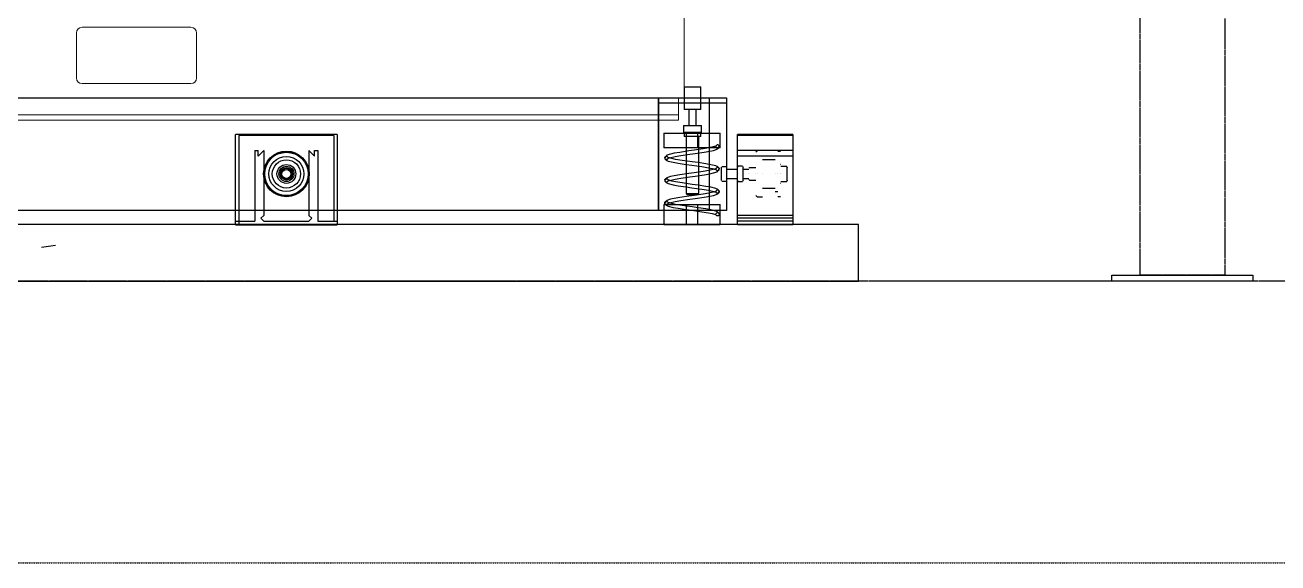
# Model space of a CAD drawing. Extents: x -76427 to 292734, y -42117 to 131250.
# Drawn here: x 13382 to 15603, y -39555 to -38601 of the extents above; entities that cross this region are included whole.
import ezdxf
from ezdxf.xclip import XClip

# ---------------------------------------------------------------- set-up
doc = ezdxf.new("R2010")
doc.units = 0
doc.header["$LTSCALE"] = 10
doc.header["$XCLIPFRAME"] = 2
for name, pattern in [('TPH12-SEC-@E$0$CENTERK5', [6.916, 6.667, -0.083, 0.083, -0.083]), ('TPH12-SEC-@E$0$DOTK1', [0.1, 0.05, -0.05]), ('XFM7P10PV$0$HIDDEN', [0.375, 0.25, -0.125]), ('XFM7P10PV-200K$0$HIDDEN', [0.375, 0.25, -0.125])]:
    doc.linetypes.add(name, pattern=pattern)
for name, color, linetype in [('TPH12-SEC-@E$0$H-SIN', 252, 'TPH12-SEC-@E$0$CENTERK5'), ('TPH12-SEC-@E$0$SUGATAD', 252, 'TPH12-SEC-@E$0$DOTK1'), ('XFM7P10PV$0$A-FLOR', 252, 'Continuous'), ('XFM7P10PV$0$AP5B-SM-08-FNN-300-A(B)-LB1$0$0-支架', 252, 'Continuous'), ('XFM7P10PV$0$M-EXH-EQPM', 252, 'Continuous'), ('XFM7P10PV-200K$0$A-FLOR', 192, 'Continuous'), ('XFM7P10PV-200K$0$AP5B-SM-08-FNN-300-A(B)-LB1$0$0-支架', 7, 'Continuous'), ('XFM7P10PV-200K$0$M-EXH-EQPM', 22, 'Continuous')]:
    doc.layers.add(name, color=color, linetype=linetype)
doc.layers.add('XFM7P10PV$0$PV-EQ(50K)', color=252, linetype='Continuous', lineweight=9)
doc.layers.add('XFM7P10PV-200K$0$PV-EQ(50K)', color=22, linetype='Continuous', lineweight=9)

# ---------------------------------------------------------------- blocks, each defined once
blk = doc.blocks.new('TPH12-SEC-@E')
at = {"layer": 'TPH12-SEC-@E$0$H-SIN'}
blk.add_line((298929.6, 383500), (18729.6, 383500), dxfattribs=at)
at = {"layer": 'TPH12-SEC-@E$0$SUGATAD', "ltscale": 0.5}
blk.add_line((40050, 383000), (46650, 383000), dxfattribs=at)
blk = doc.blocks.new('XFM7P10PV-200K$0$A$Cf6a59fa3')
for p, q in [((2854.5, 206), (2854.5, 40)), ((1787.5, 165), (1980.5, 165)), ((1777.5, 75), (1777.5, 155)), ((1990.5, 155), (1990.5, 75)), ((1980.5, 65), (1787.5, 65)), ((2854.5, 40), (4.5, 40)), ((2844.5, 40), (2844.5, 10)), ((2844.5, 10), (14.5, 10)), ((2844.5, 0), (14.5, 0)), ((2844.5, 0), (2844.5, 10))]:
    blk.add_line(p, q)
for centre, start, end in [((1787.5, 155), 90, 180), ((1980.5, 155), 0, 90), ((1787.5, 75), 180, 270), ((1980.5, 75), 270, 0)]:
    blk.add_arc(centre, 10, start, end)
blk = doc.blocks.new('XFM7P10PV-200K$0$A$C670e2f6c')
at = {"layer": 'XFM7P10PV-200K$0$A-FLOR'}
blk.add_line((3299.5, 51.8), (3299.5, 51.8), dxfattribs=at)
at = {"layer": 'XFM7P10PV-200K$0$A-FLOR', "linetype": 'Continuous'}
blk.add_line((1904.2, 12.2), (1929.2, 15.5), dxfattribs=at)
at = {"layer": 'XFM7P10PV-200K$0$M-EXH-EQPM'}
for p, q in [((3043, 296.1), (3043, 256.1)), ((3043, 296.1), (3073, 296.1)), ((3073, 256.1), (3073, 296.1)), ((118, 276.8), (3118, 276.8)), ((2997, 276.8), (2997, 276.8)), ((2997, 276.8), (2997, 76.8)), ((2998, 276.8), (2998, 276.8)), ((2998, 76.8), (2998, 276.8)), ((2998, 267.8), (2998, 267.8)), ((2998, 267.8), (3118, 267.8)), ((3088, 276.8), (3088, 276.8)), ((3088, 76.8), (3088, 276.8)), ((3118, 276.8), (3118, 276.8)), ((3118, 276.8), (3118, 76.8)), ((3118, 267.8), (3118, 267.8)), ((3073, 256.1), (3043, 256.1)), ((3051.4, 256.1), (3051.4, 228)), ((3064.6, 228), (3064.6, 256.1)), ((3042.1, 228), (3042.1, 215.1)), ((3042.1, 228), (3073.9, 228)), ((3073.9, 215.1), (3073.9, 228)), ((2428, 211.8), (2248, 211.8)), ((2248, 51.8), (2248, 211.8)), ((2248, 211.8), (2248, 211.8)), ((2422, 209.8), (2254, 209.8)), ((2254, 209.8), (2254, 51.8)), ((2254, 209.8), (2254, 209.8)), ((2422, 209.8), (2422, 58.3)), ((2422, 209.8), (2422, 209.8)), ((2428, 211.8), (2428, 211.8)), ((2428, 211.8), (2428, 51.8)), ((3007.1, 214.2), (3007.1, 188.3)), ((3007.1, 214.2), (3107.1, 214.2)), ((3073.9, 215.1), (3042.1, 215.1)), ((3044.2, 215.1), (3043, 214.5)), ((3043, 214.5), (3043, 208.1)), ((3073, 208.1), (3043, 208.1)), ((3046.8, 214.2), (3047, 107.2)), ((3067.5, 188.3), (3067.5, 214.2)), ((3069, 107.2), (3069, 208.1)), ((3073, 214.5), (3071.8, 215.1)), ((3073, 208.1), (3073, 214.5)), ((3107.1, 188.3), (3107.1, 214.2)), ((3138, 51.8), (3138, 211.8)), ((3138, 211.8), (3138, 211.8)), ((3236, 211.8), (3138, 211.8)), ((3138, 209.8), (3138, 209.8)), ((3236, 209.8), (3138, 209.8)), ((3236, 211.8), (3236, 211.8)), ((3236, 211.8), (3236, 51.8)), ((3236, 209.8), (3236, 209.8)), ((2282, 183.3), (2282, 58.3)), ((2282, 183.3), (2288, 183.3)), ((2282, 183.3), (2282, 183.3)), ((2298, 183.3), (2288, 173.3)), ((2288, 173.3), (2288, 183.3)), ((2288, 183.3), (2288, 183.3)), ((2298, 183.3), (2298, 68.3)), ((2298, 183.3), (2298, 183.3)), ((2378, 183.3), (2378, 68.3)), ((2378, 183.3), (2388, 173.3)), ((2378, 183.3), (2378, 183.3)), ((2388, 173.3), (2388, 183.3)), ((2388, 183.3), (2394, 183.3)), ((2388, 183.3), (2388, 183.3)), ((2394, 183.3), (2394, 58.3)), ((2394, 183.3), (2394, 183.3)), ((3107.1, 188.3), (3007.1, 188.3)), ((3025.3, 178.4), (3019.2, 177.1)), ((3035.5, 180.1), (3025.3, 178.4)), ((3051.5, 182.5), (3035.5, 180.1)), ((3060.9, 183.8), (3051.5, 182.5)), ((3053.3, 176.8), (3062.7, 178.1)), ((3076.8, 186.2), (3060.9, 183.8)), ((3062.7, 178.1), (3078.7, 180.5)), ((3086.8, 187.9), (3076.8, 186.2)), ((3078.7, 180.5), (3088.9, 182.2)), ((3096.9, 190.2), (3086.8, 187.9)), ((3088.9, 182.2), (3095, 183.5)), ((3095, 183.5), (3101.7, 185.7)), ((3099.9, 191.5), (3096.9, 190.2)), ((3099.5, 190.3), (3099.9, 191.5)), ((3099.6, 191.1), (3099.5, 190.3)), ((3099.5, 190.3), (3099.6, 189.5)), ((3099.9, 191.8), (3099.6, 191.1)), ((3099.6, 189.5), (3099.9, 188.8)), ((3100.3, 192.4), (3099.9, 191.8)), ((3099.9, 191.5), (3099.9, 191.5)), ((3099.9, 188.8), (3100.3, 188.2)), ((3101, 192.9), (3100.3, 192.4)), ((3100.3, 188.2), (3101, 187.7)), ((3101.7, 193.2), (3101, 192.9)), ((3101, 187.7), (3101.7, 187.4)), ((3102.5, 193.3), (3101.7, 193.2)), ((3101.7, 185.7), (3105.5, 190.1)), ((3101.7, 187.4), (3102.5, 187.3)), ((3103.2, 193.2), (3102.5, 193.3)), ((3102.5, 187.3), (3103.2, 187.4)), ((3104, 192.9), (3103.2, 193.2)), ((3103.2, 187.4), (3104, 187.7)), ((3104.6, 192.4), (3104, 192.9)), ((3104, 187.7), (3104.6, 188.2)), ((3105.1, 191.8), (3104.6, 192.4)), ((3104.6, 188.2), (3105.1, 188.8)), ((3105.4, 191.1), (3105.1, 191.8)), ((3105.1, 188.8), (3105.4, 189.5)), ((3105.5, 190.3), (3105.4, 191.1)), ((3105.4, 189.5), (3105.5, 190.3)), ((3105.5, 190.1), (3105.5, 190.3)), ((3138, 183.3), (3138, 183.3)), ((3236, 183.3), (3138, 183.3)), ((3172.3, 182.3), (3170.3, 180.3)), ((3213.8, 181.8), (3209.3, 181.8)), ((3236, 183.3), (3236, 183.3)), ((2288, 173.3), (2288, 173.3)), ((2388, 173.3), (2388, 173.3)), ((3012.5, 174.9), (3008.7, 170.5)), ((3008.8, 171.1), (3008.7, 170.3)), ((3008.7, 170.5), (3008.7, 170.3)), ((3008.7, 170.3), (3008.8, 169.5)), ((3008.7, 170.3), (3009.4, 168.1)), ((3008.8, 171.1), (3009.1, 171.8)), ((3008.8, 169.5), (3009.1, 168.8)), ((3009.1, 171.8), (3009.6, 172.4)), ((3009.6, 168.2), (3009.1, 168.8)), ((3009.4, 168.1), (3011.2, 166.4)), ((3010.2, 172.9), (3009.6, 172.4)), ((3010.2, 167.7), (3009.6, 168.2)), ((3010.2, 172.9), (3011, 173.2)), ((3011, 167.4), (3010.2, 167.7)), ((3011.7, 173.3), (3011, 173.2)), ((3011, 167.4), (3011.7, 167.3)), ((3011.2, 166.4), (3014.9, 164.7)), ((3012.5, 173.2), (3011.7, 173.3)), ((3012.5, 167.4), (3011.7, 167.3)), ((3019.2, 177.1), (3012.5, 174.9)), ((3012.5, 173.2), (3013.2, 172.9)), ((3013.2, 167.7), (3012.5, 167.4)), ((3013.2, 172.9), (3013.9, 172.4)), ((3013.2, 167.7), (3013.9, 168.2)), ((3013.9, 172.4), (3014.3, 171.8)), ((3013.9, 168.2), (3014.3, 168.8)), ((3014.6, 171.1), (3014.3, 171.8)), ((3014.3, 169.1), (3017.3, 170.4)), ((3014.7, 170.3), (3014.3, 169.1)), ((3014.3, 168.8), (3014.6, 169.5)), ((3014.3, 169.1), (3014.3, 169.1)), ((3014.6, 171.1), (3014.7, 170.3)), ((3014.6, 169.5), (3014.7, 170.3)), ((3015.1, 171.1), (3014.7, 170.3)), ((3014.9, 164.7), (3023.9, 162.5)), ((3021.4, 169.1), (3015.1, 171.1)), ((3017.3, 170.4), (3027.4, 172.7)), ((3028.1, 167.7), (3021.4, 169.1)), ((3023.9, 162.5), (3032.8, 160.9)), ((3027.4, 172.7), (3037.4, 174.4)), ((3039.5, 165.9), (3028.1, 167.7)), ((3032.8, 160.9), (3046.5, 158.8)), ((3037.4, 174.4), (3053.3, 176.8)), ((3057.4, 163.3), (3039.5, 165.9)), ((3046.5, 158.8), (3056.8, 157.3)), ((3056.8, 157.3), (3074.7, 154.8)), ((3067.7, 161.8), (3057.4, 163.3)), ((3081.4, 159.7), (3067.7, 161.8)), ((3090.3, 158.1), (3081.4, 159.7)), ((3099.3, 155.9), (3090.3, 158.1)), ((3103, 154.2), (3099.3, 155.9)), ((3236, 173.3), (3138, 173.3)), ((3204.3, 166.8), (3182.3, 166.8)), ((3214.7, 158.5), (3213.8, 158.5)), ((3012.5, 134.9), (3008.7, 130.5)), ((3011, 133.2), (3011.7, 133.3)), ((3011.7, 133.3), (3012.5, 133.2)), ((3019.2, 137.1), (3012.5, 134.9)), ((3025.3, 138.4), (3019.2, 137.1)), ((3035.5, 140.1), (3025.3, 138.4)), ((3027.4, 132.7), (3037.4, 134.4)), ((3051.5, 142.5), (3035.5, 140.1)), ((3037.4, 134.4), (3053.3, 136.8)), ((3060.9, 143.8), (3051.5, 142.5)), ((3053.3, 136.8), (3062.7, 138.1)), ((3076.8, 146.2), (3060.9, 143.8)), ((3062.7, 138.1), (3078.7, 140.5)), ((3074.7, 154.8), (3086.1, 152.9)), ((3086.8, 147.9), (3076.8, 146.2)), ((3078.7, 140.5), (3088.9, 142.2)), ((3086.1, 152.9), (3092.8, 151.5)), ((3096.9, 150.2), (3086.8, 147.9)), ((3088.9, 142.2), (3095, 143.5)), ((3092.8, 151.5), (3099.1, 149.6)), ((3095, 143.5), (3101.7, 145.7)), ((3099.9, 151.5), (3096.9, 150.2)), ((3099.1, 149.6), (3099.5, 150.3)), ((3099.5, 150.3), (3099.9, 151.5)), ((3099.5, 150.3), (3099.6, 151.1)), ((3099.5, 150.3), (3099.6, 149.5)), ((3099.9, 151.8), (3099.6, 151.1)), ((3099.6, 149.5), (3099.9, 148.8)), ((3099.9, 151.8), (3100.3, 152.4)), ((3099.9, 151.5), (3099.9, 151.5)), ((3100.3, 148.2), (3099.9, 148.8)), ((3100.3, 152.4), (3101, 152.9)), ((3100.3, 148.2), (3101, 147.7)), ((3101, 152.9), (3101.7, 153.2)), ((3101, 147.7), (3101.7, 147.4)), ((3102.5, 153.3), (3101.7, 153.2)), ((3101.7, 145.7), (3105.5, 150.1)), ((3102.5, 147.3), (3101.7, 147.4)), ((3103.2, 153.2), (3102.5, 153.3)), ((3103.2, 147.4), (3102.5, 147.3)), ((3104.8, 152.5), (3103, 154.2)), ((3103.2, 153.2), (3104, 152.9)), ((3103.2, 147.4), (3104, 147.7)), ((3104.6, 152.4), (3104, 152.9)), ((3104.6, 148.2), (3104, 147.7)), ((3105.1, 151.8), (3104.6, 152.4)), ((3104.6, 148.2), (3105.1, 148.8)), ((3105.5, 150.3), (3104.8, 152.5)), ((3105.1, 151.8), (3105.4, 151.1)), ((3105.1, 148.8), (3105.4, 149.5)), ((3105.5, 150.3), (3105.4, 151.1)), ((3105.4, 149.5), (3105.5, 150.3)), ((3105.5, 150.1), (3105.5, 150.3)), ((3109.2, 130.1), (3109.2, 153.6)), ((3117.9, 154.6), (3110.2, 154.6)), ((3138, 149.8), (3117.9, 149.8)), ((3117.9, 141.8), (3117.9, 141.8)), ((3117.9, 133.9), (3138, 133.9)), ((3138, 153.1), (3139.1, 155.3)), ((3138, 141.8), (3138, 141.8)), ((3146.8, 155.3), (3139.1, 155.3)), ((3139.1, 141.8), (3139.1, 141.8)), ((3146.8, 155.3), (3147.8, 153.1)), ((3146.8, 141.8), (3146.8, 141.8)), ((3147.8, 130.5), (3147.8, 153.1)), ((3157.8, 149.8), (3147.8, 149.8)), ((3147.8, 141.8), (3147.8, 141.8)), ((3147.8, 133.9), (3157.8, 133.9)), ((3158.8, 152.8), (3157.8, 151.8)), ((3157.8, 141.8), (3157.8, 141.8)), ((3170.3, 152.8), (3158.8, 152.8)), ((3158.8, 141.8), (3158.8, 141.8)), ((3170.3, 141.8), (3170.3, 141.8)), ((3172.3, 141.8), (3172.3, 141.8)), ((3182.3, 141.8), (3182.3, 141.8)), ((3204.3, 141.8), (3204.3, 141.8)), ((3209.3, 141.8), (3209.3, 141.8)), ((3213.8, 141.8), (3213.8, 141.8)), ((3225, 155.2), (3214.7, 155.2)), ((3214.7, 141.8), (3214.7, 141.8)), ((3225, 155.2), (3226, 153.2)), ((3225, 141.8), (3225, 141.8)), ((3226, 130.4), (3226, 153.2)), ((3008.8, 131.1), (3008.7, 130.3)), ((3008.7, 130.5), (3008.7, 130.3)), ((3008.7, 130.3), (3008.8, 129.5)), ((3008.7, 130.3), (3009.4, 128.1)), ((3008.8, 131.1), (3009.1, 131.8)), ((3008.8, 129.5), (3009.1, 128.8)), ((3009.1, 131.8), (3009.6, 132.4)), ((3009.1, 128.8), (3009.6, 128.2)), ((3009.4, 128.1), (3011.2, 126.4)), ((3010.2, 132.9), (3009.6, 132.4)), ((3009.6, 128.2), (3010.2, 127.7)), ((3011, 133.2), (3010.2, 132.9)), ((3011, 127.4), (3010.2, 127.7)), ((3011.7, 127.3), (3011, 127.4)), ((3011.2, 126.4), (3014.9, 124.7)), ((3012.5, 127.4), (3011.7, 127.3)), ((3012.5, 133.2), (3013.2, 132.9)), ((3012.5, 127.4), (3013.2, 127.7)), ((3013.2, 132.9), (3013.9, 132.4)), ((3013.9, 128.2), (3013.2, 127.7)), ((3013.9, 132.4), (3014.3, 131.8)), ((3013.9, 128.2), (3014.3, 128.8)), ((3014.6, 131.1), (3014.3, 131.8)), ((3014.3, 129.1), (3017.3, 130.4)), ((3014.7, 130.3), (3014.3, 129.1)), ((3014.6, 129.5), (3014.3, 128.8)), ((3014.3, 129.1), (3014.3, 129.1)), ((3014.6, 131.1), (3014.7, 130.3)), ((3014.7, 130.3), (3014.6, 129.5)), ((3015.1, 131.1), (3014.7, 130.3)), ((3014.9, 124.7), (3023.9, 122.5)), ((3021.4, 129.1), (3015.1, 131.1)), ((3017.3, 130.4), (3027.4, 132.7)), ((3028.1, 127.7), (3021.4, 129.1)), ((3023.9, 122.5), (3032.8, 120.9)), ((3039.5, 125.9), (3028.1, 127.7)), ((3032.8, 120.9), (3046.5, 118.8)), ((3057.4, 123.3), (3039.5, 125.9)), ((3046.5, 118.8), (3056.8, 117.3)), ((3056.8, 117.3), (3074.7, 114.8)), ((3067.7, 121.8), (3057.4, 123.3)), ((3081.4, 119.7), (3067.7, 121.8)), ((3074.7, 114.8), (3086.1, 112.9)), ((3090.3, 118.1), (3081.4, 119.7)), ((3086.1, 112.9), (3092.8, 111.5)), ((3099.3, 115.9), (3090.3, 118.1)), ((3092.8, 111.5), (3099.1, 109.6)), ((3099.9, 111.5), (3096.9, 110.2)), ((3103, 114.2), (3099.3, 115.9)), ((3099.5, 110.3), (3099.9, 111.5)), ((3099.6, 111.1), (3099.5, 110.3)), ((3099.6, 111.1), (3099.9, 111.8)), ((3099.9, 111.8), (3100.3, 112.4)), ((3099.9, 111.5), (3099.9, 111.5)), ((3101, 112.9), (3100.3, 112.4)), ((3101.7, 113.2), (3101, 112.9)), ((3102.5, 113.3), (3101.7, 113.2)), ((3103.2, 113.2), (3102.5, 113.3)), ((3104.8, 112.5), (3103, 114.2)), ((3103.2, 113.2), (3104, 112.9)), ((3104, 112.9), (3104.6, 112.4)), ((3105.1, 111.8), (3104.6, 112.4)), ((3105.5, 110.3), (3104.8, 112.5)), ((3105.4, 111.1), (3105.1, 111.8)), ((3105.4, 111.1), (3105.5, 110.3)), ((3110.2, 129), (3117.9, 129)), ((3139.1, 128.4), (3138, 130.5)), ((3139.1, 128.4), (3146.8, 128.4)), ((3147.8, 130.5), (3146.8, 128.4)), ((3157.8, 131.8), (3158.8, 130.8)), ((3158.8, 130.8), (3170.3, 130.8)), ((3182.3, 116.8), (3204.3, 116.8)), ((3213.8, 125.2), (3214.7, 125.2)), ((3214.7, 128.4), (3225, 128.4)), ((3226, 130.4), (3225, 128.4)), ((3012.5, 94.9), (3008.7, 90.5)), ((3008.7, 90.3), (3008.8, 91.1)), ((3008.7, 90.5), (3008.7, 90.3)), ((3008.7, 90.3), (3009.4, 88.1)), ((3008.8, 89.5), (3008.7, 90.3)), ((3008.8, 91.1), (3009.1, 91.8)), ((3009.1, 88.8), (3008.8, 89.5)), ((3009.6, 92.4), (3009.1, 91.8)), ((3010.2, 92.9), (3009.6, 92.4)), ((3011, 93.2), (3010.2, 92.9)), ((3011, 93.2), (3011.7, 93.3)), ((3011.7, 93.3), (3012.5, 93.2)), ((3019.2, 97.1), (3012.5, 94.9)), ((3013.2, 92.9), (3012.5, 93.2)), ((3013.9, 92.4), (3013.2, 92.9)), ((3014.3, 91.8), (3013.9, 92.4)), ((3014.6, 91.1), (3014.3, 91.8)), ((3014.3, 89.1), (3017.3, 90.4)), ((3014.7, 90.3), (3014.3, 89.1)), ((3014.6, 89.5), (3014.3, 88.8)), ((3014.3, 89.1), (3014.3, 89.1)), ((3014.6, 91.1), (3014.7, 90.3)), ((3014.7, 90.3), (3014.6, 89.5)), ((3015.1, 91.1), (3014.7, 90.3)), ((3021.4, 89.1), (3015.1, 91.1)), ((3017.3, 90.4), (3027.4, 92.7)), ((3025.3, 98.4), (3019.2, 97.1)), ((3028.1, 87.7), (3021.4, 89.1)), ((3035.5, 100.1), (3025.3, 98.4)), ((3027.4, 92.7), (3037.4, 94.4)), ((3051.5, 102.5), (3035.5, 100.1)), ((3037.4, 94.4), (3053.3, 96.8)), ((3047, 107.2), (3048.9, 105.3)), ((3047, 107.2), (3069, 107.2)), ((3048.9, 105.3), (3067.1, 105.3)), ((3060.9, 103.8), (3051.5, 102.5)), ((3053.3, 96.8), (3062.7, 98.1)), ((3076.8, 106.2), (3060.9, 103.8)), ((3062.7, 98.1), (3078.7, 100.5)), ((3067.1, 105.3), (3069, 107.2)), ((3086.8, 107.9), (3076.8, 106.2)), ((3078.7, 100.5), (3088.9, 102.2)), ((3096.9, 110.2), (3086.8, 107.9)), ((3088.9, 102.2), (3095, 103.5)), ((3095, 103.5), (3101.7, 105.7)), ((3099.1, 109.6), (3099.5, 110.3)), ((3099.6, 109.5), (3099.5, 110.3)), ((3099.6, 109.5), (3099.9, 108.8)), ((3099.9, 108.8), (3100.3, 108.2)), ((3101, 107.7), (3100.3, 108.2)), ((3101.7, 107.4), (3101, 107.7)), ((3101.7, 105.7), (3105.5, 110.1)), ((3101.7, 107.4), (3102.5, 107.3)), ((3102.5, 107.3), (3103.2, 107.4)), ((3103.2, 107.4), (3104, 107.7)), ((3104, 107.7), (3104.6, 108.2)), ((3105.1, 108.8), (3104.6, 108.2)), ((3105.1, 108.8), (3105.4, 109.5)), ((3105.5, 110.3), (3105.4, 109.5)), ((3105.5, 110.1), (3105.5, 110.3)), ((3170.3, 103.3), (3172.3, 101.3)), ((3172.3, 101.3), (3182.3, 101.3)), ((3204.3, 110.8), (3209.3, 110.8)), ((3209.3, 101.8), (3213.8, 101.8)), ((3118, 76.8), (118, 76.8)), ((2293, 63.3), (2298, 68.3)), ((2298, 68.3), (2298, 68.3)), ((2378, 68.3), (2383, 63.3)), ((2378, 68.3), (2378, 68.3)), ((2997, 76.8), (2997, 76.8)), ((2998, 76.8), (2998, 76.8)), ((3007.1, 87.8), (3007.1, 51.8)), ((3007.1, 87.8), (3107.1, 87.8)), ((3009.6, 88.2), (3009.1, 88.8)), ((3009.4, 88.1), (3011.2, 86.4)), ((3010.2, 87.7), (3009.6, 88.2)), ((3011, 87.4), (3010.2, 87.7)), ((3011, 87.4), (3011.7, 87.3)), ((3011.2, 86.4), (3014.9, 84.7)), ((3012.5, 87.4), (3011.7, 87.3)), ((3013.2, 87.7), (3012.5, 87.4)), ((3013.2, 87.7), (3013.9, 88.2)), ((3014.3, 88.8), (3013.9, 88.2)), ((3014.9, 84.7), (3023.9, 82.5)), ((3023.9, 82.5), (3032.8, 80.9)), ((3039.5, 85.9), (3028.1, 87.7)), ((3032.8, 80.9), (3046.5, 78.8)), ((3057.4, 83.3), (3039.5, 85.9)), ((3046.5, 78.8), (3056.8, 77.3)), ((3046.8, 87.8), (3046.8, 51.8)), ((3056.8, 77.3), (3074.7, 74.8)), ((3067.7, 81.8), (3057.4, 83.3)), ((3067.5, 51.8), (3067.5, 87.8)), ((3081.4, 79.7), (3067.7, 81.8)), ((3074.7, 74.8), (3086.1, 72.9)), ((3090.3, 78.1), (3081.4, 79.7)), ((3086.1, 72.9), (3092.8, 71.5)), ((3088, 76.8), (3088, 76.8)), ((3099.3, 75.9), (3090.3, 78.1)), ((3092.8, 71.5), (3099.1, 69.6)), ((3099.1, 69.6), (3099.5, 70.3)), ((3103, 74.2), (3099.3, 75.9)), ((3099.5, 70.3), (3099.6, 71.1)), ((3099.6, 69.5), (3099.5, 70.3)), ((3099.6, 71.1), (3099.9, 71.8)), ((3099.9, 68.8), (3099.6, 69.5)), ((3099.9, 71.8), (3100.3, 72.4)), ((3100.3, 68.2), (3099.9, 68.8)), ((3100.3, 72.4), (3101, 72.9)), ((3101, 67.7), (3100.3, 68.2)), ((3101, 72.9), (3101.7, 73.2)), ((3101.7, 67.4), (3101, 67.7)), ((3101.7, 73.2), (3102.5, 73.3)), ((3102.5, 67.3), (3101.7, 67.4)), ((3102.5, 73.3), (3103.2, 73.2)), ((3103.2, 67.4), (3102.5, 67.3)), ((3104.8, 72.5), (3103, 74.2)), ((3103.2, 73.2), (3104, 72.9)), ((3104, 67.7), (3103.2, 67.4)), ((3104, 72.9), (3104.6, 72.4)), ((3104.6, 68.2), (3104, 67.7)), ((3104.6, 72.4), (3105.1, 71.8)), ((3105.1, 68.8), (3104.6, 68.2)), ((3105.5, 70.3), (3104.8, 72.5)), ((3105.1, 71.8), (3105.4, 71.1)), ((3105.4, 69.5), (3105.1, 68.8)), ((3105.4, 71.1), (3105.5, 70.3)), ((3105.5, 70.3), (3105.4, 69.5)), ((3107.1, 51.8), (3107.1, 87.8)), ((3118, 76.8), (3118, 76.8)), ((3236, 68.3), (3138, 68.3)), ((2248, 58.3), (2282, 58.3)), ((2248, 58.3), (2248, 58.3)), ((2248, 51.8), (2248, 51.8)), ((2248, 51.8), (2428, 51.8)), ((2254, 51.8), (2254, 51.8)), ((2282, 58.3), (2282, 58.3)), ((2293, 63.3), (2298, 58.3)), ((2293, 63.3), (2293, 63.3)), ((2298, 58.3), (2378, 58.3)), ((2298, 58.3), (2298, 58.3)), ((2383, 63.3), (2378, 58.3)), ((2378, 58.3), (2378, 58.3)), ((2383, 63.3), (2383, 63.3)), ((2394, 58.3), (2428, 58.3)), ((2394, 58.3), (2394, 58.3)), ((2422, 58.3), (2422, 58.3)), ((2428, 58.3), (2428, 58.3)), ((2428, 51.8), (2428, 51.8)), ((3107.1, 51.8), (3007.1, 51.8)), ((3236, 63.3), (3138, 63.3)), ((3138, 58.3), (3138, 58.3)), ((3236, 58.3), (3138, 58.3)), ((3138, 51.8), (3138, 51.8)), ((3236, 51.8), (3138, 51.8)), ((3236, 58.3), (3236, 58.3)), ((3236, 51.8), (3236, 51.8))]:
    blk.add_line(p, q, dxfattribs=at)
for radius in [40.5, 40, 38.5, 31, 25, 16.7, 13.4, 11, 10, 7.94]:
    blk.add_circle((2338.2, 141.8), radius, dxfattribs=at)
blk = doc.blocks.new('XFM7P10PV-200K')
at = {"layer": 'XFM7P10PV-200K$0$AP5B-SM-08-FNN-300-A(B)-LB1$0$0-支架', "linetype": 'XFM7P10PV-200K$0$HIDDEN', "ltscale": 0.5}
blk.add_lwpolyline([(15358.4, -35788.1), (15508.4, -35788.1), (15508.4, -39044.1), (15358.4, -39044.1)], close=True, dxfattribs=at)
at = {"layer": 'XFM7P10PV-200K$0$AP5B-SM-08-FNN-300-A(B)-LB1$0$0-支架'}
blk.add_lwpolyline([(14859, -38954.6), (11350.1, -38954.6), (11350.1, -39054.6), (14859, -39054.6)], close=True, dxfattribs=at)
at = {"layer": 'XFM7P10PV-200K$0$AP5B-SM-08-FNN-300-A(B)-LB1$0$0-支架', "elevation": 0}
blk.add_lwpolyline([(15558.4, -39054.6), (15308.4, -39054.6), (15308.4, -39044.1), (15558.4, -39044.1)], close=True, dxfattribs=at)
blk.add_blockref('XFM7P10PV-200K$0$A$C670e2f6c', (11507.1, -39006.5))
at = {"layer": 'XFM7P10PV-200K$0$PV-EQ(50K)'}
blk.add_blockref('XFM7P10PV-200K$0$A$Cf6a59fa3', (11695.6, -38769.6), dxfattribs=at)
blk = doc.blocks.new('XFM7P10PV$0$A$Cf6a59fa3')
for p, q in [((2854.5, 206), (2854.5, 40)), ((1787.5, 165), (1980.5, 165)), ((1777.5, 75), (1777.5, 155)), ((1990.5, 155), (1990.5, 75)), ((1980.5, 65), (1787.5, 65)), ((2854.5, 40), (4.5, 40)), ((2844.5, 40), (2844.5, 10)), ((2844.5, 10), (14.5, 10)), ((2844.5, 0), (14.5, 0)), ((2844.5, 0), (2844.5, 10))]:
    blk.add_line(p, q)
for centre, start, end in [((1787.5, 155), 90, 180), ((1980.5, 155), 0, 90), ((1787.5, 75), 180, 270), ((1980.5, 75), 270, 0)]:
    blk.add_arc(centre, 10, start, end)
blk = doc.blocks.new('XFM7P10PV$0$A$C670e2f6c')
at = {"layer": 'XFM7P10PV$0$A-FLOR'}
blk.add_line((3299.5, 51.8), (3299.5, 51.8), dxfattribs=at)
at = {"layer": 'XFM7P10PV$0$A-FLOR', "linetype": 'Continuous'}
blk.add_line((1904.2, 12.2), (1929.2, 15.5), dxfattribs=at)
at = {"layer": 'XFM7P10PV$0$M-EXH-EQPM'}
for p, q in [((3043, 296.1), (3043, 256.1)), ((3043, 296.1), (3073, 296.1)), ((3073, 256.1), (3073, 296.1)), ((118, 276.8), (3118, 276.8)), ((2997, 276.8), (2997, 276.8)), ((2997, 276.8), (2997, 76.8)), ((2998, 276.8), (2998, 276.8)), ((2998, 76.8), (2998, 276.8)), ((2998, 267.8), (2998, 267.8)), ((2998, 267.8), (3118, 267.8)), ((3088, 276.8), (3088, 276.8)), ((3088, 76.8), (3088, 276.8)), ((3118, 276.8), (3118, 276.8)), ((3118, 276.8), (3118, 76.8)), ((3118, 267.8), (3118, 267.8)), ((3073, 256.1), (3043, 256.1)), ((3051.4, 256.1), (3051.4, 228)), ((3064.6, 228), (3064.6, 256.1)), ((3042.1, 228), (3042.1, 215.1)), ((3042.1, 228), (3073.9, 228)), ((3073.9, 215.1), (3073.9, 228)), ((2428, 211.8), (2248, 211.8)), ((2248, 51.8), (2248, 211.8)), ((2248, 211.8), (2248, 211.8)), ((2422, 209.8), (2254, 209.8)), ((2254, 209.8), (2254, 51.8)), ((2254, 209.8), (2254, 209.8)), ((2422, 209.8), (2422, 58.3)), ((2422, 209.8), (2422, 209.8)), ((2428, 211.8), (2428, 211.8)), ((2428, 211.8), (2428, 51.8)), ((3007.1, 214.2), (3007.1, 188.3)), ((3007.1, 214.2), (3107.1, 214.2)), ((3073.9, 215.1), (3042.1, 215.1)), ((3044.2, 215.1), (3043, 214.5)), ((3043, 214.5), (3043, 208.1)), ((3073, 208.1), (3043, 208.1)), ((3046.8, 214.2), (3047, 107.2)), ((3067.5, 188.3), (3067.5, 214.2)), ((3069, 107.2), (3069, 208.1)), ((3073, 214.5), (3071.8, 215.1)), ((3073, 208.1), (3073, 214.5)), ((3107.1, 188.3), (3107.1, 214.2)), ((3138, 51.8), (3138, 211.8)), ((3138, 211.8), (3138, 211.8)), ((3236, 211.8), (3138, 211.8)), ((3138, 209.8), (3138, 209.8)), ((3236, 209.8), (3138, 209.8)), ((3236, 211.8), (3236, 211.8)), ((3236, 211.8), (3236, 51.8)), ((3236, 209.8), (3236, 209.8)), ((2282, 183.3), (2282, 58.3)), ((2282, 183.3), (2288, 183.3)), ((2282, 183.3), (2282, 183.3)), ((2298, 183.3), (2288, 173.3)), ((2288, 173.3), (2288, 183.3)), ((2288, 183.3), (2288, 183.3)), ((2298, 183.3), (2298, 68.3)), ((2298, 183.3), (2298, 183.3)), ((2378, 183.3), (2378, 68.3)), ((2378, 183.3), (2388, 173.3)), ((2378, 183.3), (2378, 183.3)), ((2388, 173.3), (2388, 183.3)), ((2388, 183.3), (2394, 183.3)), ((2388, 183.3), (2388, 183.3)), ((2394, 183.3), (2394, 58.3)), ((2394, 183.3), (2394, 183.3)), ((3107.1, 188.3), (3007.1, 188.3)), ((3025.3, 178.4), (3019.2, 177.1)), ((3035.5, 180.1), (3025.3, 178.4)), ((3051.5, 182.5), (3035.5, 180.1)), ((3060.9, 183.8), (3051.5, 182.5)), ((3053.3, 176.8), (3062.7, 178.1)), ((3076.8, 186.2), (3060.9, 183.8)), ((3062.7, 178.1), (3078.7, 180.5)), ((3086.8, 187.9), (3076.8, 186.2)), ((3078.7, 180.5), (3088.9, 182.2)), ((3096.9, 190.2), (3086.8, 187.9)), ((3088.9, 182.2), (3095, 183.5)), ((3095, 183.5), (3101.7, 185.7)), ((3099.9, 191.5), (3096.9, 190.2)), ((3099.5, 190.3), (3099.9, 191.5)), ((3099.6, 191.1), (3099.5, 190.3)), ((3099.5, 190.3), (3099.6, 189.5)), ((3099.9, 191.8), (3099.6, 191.1)), ((3099.6, 189.5), (3099.9, 188.8)), ((3100.3, 192.4), (3099.9, 191.8)), ((3099.9, 191.5), (3099.9, 191.5)), ((3099.9, 188.8), (3100.3, 188.2)), ((3101, 192.9), (3100.3, 192.4)), ((3100.3, 188.2), (3101, 187.7)), ((3101.7, 193.2), (3101, 192.9)), ((3101, 187.7), (3101.7, 187.4)), ((3102.5, 193.3), (3101.7, 193.2)), ((3101.7, 185.7), (3105.5, 190.1)), ((3101.7, 187.4), (3102.5, 187.3)), ((3103.2, 193.2), (3102.5, 193.3)), ((3102.5, 187.3), (3103.2, 187.4)), ((3104, 192.9), (3103.2, 193.2)), ((3103.2, 187.4), (3104, 187.7)), ((3104.6, 192.4), (3104, 192.9)), ((3104, 187.7), (3104.6, 188.2)), ((3105.1, 191.8), (3104.6, 192.4)), ((3104.6, 188.2), (3105.1, 188.8)), ((3105.4, 191.1), (3105.1, 191.8)), ((3105.1, 188.8), (3105.4, 189.5)), ((3105.5, 190.3), (3105.4, 191.1)), ((3105.4, 189.5), (3105.5, 190.3)), ((3105.5, 190.1), (3105.5, 190.3)), ((3138, 183.3), (3138, 183.3)), ((3236, 183.3), (3138, 183.3)), ((3172.3, 182.3), (3170.3, 180.3)), ((3213.8, 181.8), (3209.3, 181.8)), ((3236, 183.3), (3236, 183.3)), ((2288, 173.3), (2288, 173.3)), ((2388, 173.3), (2388, 173.3)), ((3012.5, 174.9), (3008.7, 170.5)), ((3008.8, 171.1), (3008.7, 170.3)), ((3008.7, 170.5), (3008.7, 170.3)), ((3008.7, 170.3), (3008.8, 169.5)), ((3008.7, 170.3), (3009.4, 168.1)), ((3008.8, 171.1), (3009.1, 171.8)), ((3008.8, 169.5), (3009.1, 168.8)), ((3009.1, 171.8), (3009.6, 172.4)), ((3009.6, 168.2), (3009.1, 168.8)), ((3009.4, 168.1), (3011.2, 166.4)), ((3010.2, 172.9), (3009.6, 172.4)), ((3010.2, 167.7), (3009.6, 168.2)), ((3010.2, 172.9), (3011, 173.2)), ((3011, 167.4), (3010.2, 167.7)), ((3011.7, 173.3), (3011, 173.2)), ((3011, 167.4), (3011.7, 167.3)), ((3011.2, 166.4), (3014.9, 164.7)), ((3012.5, 173.2), (3011.7, 173.3)), ((3012.5, 167.4), (3011.7, 167.3)), ((3019.2, 177.1), (3012.5, 174.9)), ((3012.5, 173.2), (3013.2, 172.9)), ((3013.2, 167.7), (3012.5, 167.4)), ((3013.2, 172.9), (3013.9, 172.4)), ((3013.2, 167.7), (3013.9, 168.2)), ((3013.9, 172.4), (3014.3, 171.8)), ((3013.9, 168.2), (3014.3, 168.8)), ((3014.6, 171.1), (3014.3, 171.8)), ((3014.3, 169.1), (3017.3, 170.4)), ((3014.7, 170.3), (3014.3, 169.1)), ((3014.3, 168.8), (3014.6, 169.5)), ((3014.3, 169.1), (3014.3, 169.1)), ((3014.6, 171.1), (3014.7, 170.3)), ((3014.6, 169.5), (3014.7, 170.3)), ((3015.1, 171.1), (3014.7, 170.3)), ((3014.9, 164.7), (3023.9, 162.5)), ((3021.4, 169.1), (3015.1, 171.1)), ((3017.3, 170.4), (3027.4, 172.7)), ((3028.1, 167.7), (3021.4, 169.1)), ((3023.9, 162.5), (3032.8, 160.9)), ((3027.4, 172.7), (3037.4, 174.4)), ((3039.5, 165.9), (3028.1, 167.7)), ((3032.8, 160.9), (3046.5, 158.8)), ((3037.4, 174.4), (3053.3, 176.8)), ((3057.4, 163.3), (3039.5, 165.9)), ((3046.5, 158.8), (3056.8, 157.3)), ((3056.8, 157.3), (3074.7, 154.8)), ((3067.7, 161.8), (3057.4, 163.3)), ((3081.4, 159.7), (3067.7, 161.8)), ((3090.3, 158.1), (3081.4, 159.7)), ((3099.3, 155.9), (3090.3, 158.1)), ((3103, 154.2), (3099.3, 155.9)), ((3236, 173.3), (3138, 173.3)), ((3204.3, 166.8), (3182.3, 166.8)), ((3214.7, 158.5), (3213.8, 158.5)), ((3012.5, 134.9), (3008.7, 130.5)), ((3011, 133.2), (3011.7, 133.3)), ((3011.7, 133.3), (3012.5, 133.2)), ((3019.2, 137.1), (3012.5, 134.9)), ((3025.3, 138.4), (3019.2, 137.1)), ((3035.5, 140.1), (3025.3, 138.4)), ((3027.4, 132.7), (3037.4, 134.4)), ((3051.5, 142.5), (3035.5, 140.1)), ((3037.4, 134.4), (3053.3, 136.8)), ((3060.9, 143.8), (3051.5, 142.5)), ((3053.3, 136.8), (3062.7, 138.1)), ((3076.8, 146.2), (3060.9, 143.8)), ((3062.7, 138.1), (3078.7, 140.5)), ((3074.7, 154.8), (3086.1, 152.9)), ((3086.8, 147.9), (3076.8, 146.2)), ((3078.7, 140.5), (3088.9, 142.2)), ((3086.1, 152.9), (3092.8, 151.5)), ((3096.9, 150.2), (3086.8, 147.9)), ((3088.9, 142.2), (3095, 143.5)), ((3092.8, 151.5), (3099.1, 149.6)), ((3095, 143.5), (3101.7, 145.7)), ((3099.9, 151.5), (3096.9, 150.2)), ((3099.1, 149.6), (3099.5, 150.3)), ((3099.5, 150.3), (3099.9, 151.5)), ((3099.5, 150.3), (3099.6, 151.1)), ((3099.5, 150.3), (3099.6, 149.5)), ((3099.9, 151.8), (3099.6, 151.1)), ((3099.6, 149.5), (3099.9, 148.8)), ((3099.9, 151.8), (3100.3, 152.4)), ((3099.9, 151.5), (3099.9, 151.5)), ((3100.3, 148.2), (3099.9, 148.8)), ((3100.3, 152.4), (3101, 152.9)), ((3100.3, 148.2), (3101, 147.7)), ((3101, 152.9), (3101.7, 153.2)), ((3101, 147.7), (3101.7, 147.4)), ((3102.5, 153.3), (3101.7, 153.2)), ((3101.7, 145.7), (3105.5, 150.1)), ((3102.5, 147.3), (3101.7, 147.4)), ((3103.2, 153.2), (3102.5, 153.3)), ((3103.2, 147.4), (3102.5, 147.3)), ((3104.8, 152.5), (3103, 154.2)), ((3103.2, 153.2), (3104, 152.9)), ((3103.2, 147.4), (3104, 147.7)), ((3104.6, 152.4), (3104, 152.9)), ((3104.6, 148.2), (3104, 147.7)), ((3105.1, 151.8), (3104.6, 152.4)), ((3104.6, 148.2), (3105.1, 148.8)), ((3105.5, 150.3), (3104.8, 152.5)), ((3105.1, 151.8), (3105.4, 151.1)), ((3105.1, 148.8), (3105.4, 149.5)), ((3105.5, 150.3), (3105.4, 151.1)), ((3105.4, 149.5), (3105.5, 150.3)), ((3105.5, 150.1), (3105.5, 150.3)), ((3109.2, 130.1), (3109.2, 153.6)), ((3117.9, 154.6), (3110.2, 154.6)), ((3138, 149.8), (3117.9, 149.8)), ((3117.9, 141.8), (3117.9, 141.8)), ((3117.9, 133.9), (3138, 133.9)), ((3138, 153.1), (3139.1, 155.3)), ((3138, 141.8), (3138, 141.8)), ((3146.8, 155.3), (3139.1, 155.3)), ((3139.1, 141.8), (3139.1, 141.8)), ((3146.8, 155.3), (3147.8, 153.1)), ((3146.8, 141.8), (3146.8, 141.8)), ((3147.8, 130.5), (3147.8, 153.1)), ((3157.8, 149.8), (3147.8, 149.8)), ((3147.8, 141.8), (3147.8, 141.8)), ((3147.8, 133.9), (3157.8, 133.9)), ((3158.8, 152.8), (3157.8, 151.8)), ((3157.8, 141.8), (3157.8, 141.8)), ((3170.3, 152.8), (3158.8, 152.8)), ((3158.8, 141.8), (3158.8, 141.8)), ((3170.3, 141.8), (3170.3, 141.8)), ((3172.3, 141.8), (3172.3, 141.8)), ((3182.3, 141.8), (3182.3, 141.8)), ((3204.3, 141.8), (3204.3, 141.8)), ((3209.3, 141.8), (3209.3, 141.8)), ((3213.8, 141.8), (3213.8, 141.8)), ((3225, 155.2), (3214.7, 155.2)), ((3214.7, 141.8), (3214.7, 141.8)), ((3225, 155.2), (3226, 153.2)), ((3225, 141.8), (3225, 141.8)), ((3226, 130.4), (3226, 153.2)), ((3008.8, 131.1), (3008.7, 130.3)), ((3008.7, 130.5), (3008.7, 130.3)), ((3008.7, 130.3), (3008.8, 129.5)), ((3008.7, 130.3), (3009.4, 128.1)), ((3008.8, 131.1), (3009.1, 131.8)), ((3008.8, 129.5), (3009.1, 128.8)), ((3009.1, 131.8), (3009.6, 132.4)), ((3009.1, 128.8), (3009.6, 128.2)), ((3009.4, 128.1), (3011.2, 126.4)), ((3010.2, 132.9), (3009.6, 132.4)), ((3009.6, 128.2), (3010.2, 127.7)), ((3011, 133.2), (3010.2, 132.9)), ((3011, 127.4), (3010.2, 127.7)), ((3011.7, 127.3), (3011, 127.4)), ((3011.2, 126.4), (3014.9, 124.7)), ((3012.5, 127.4), (3011.7, 127.3)), ((3012.5, 133.2), (3013.2, 132.9)), ((3012.5, 127.4), (3013.2, 127.7)), ((3013.2, 132.9), (3013.9, 132.4)), ((3013.9, 128.2), (3013.2, 127.7)), ((3013.9, 132.4), (3014.3, 131.8)), ((3013.9, 128.2), (3014.3, 128.8)), ((3014.6, 131.1), (3014.3, 131.8)), ((3014.3, 129.1), (3017.3, 130.4)), ((3014.7, 130.3), (3014.3, 129.1)), ((3014.6, 129.5), (3014.3, 128.8)), ((3014.3, 129.1), (3014.3, 129.1)), ((3014.6, 131.1), (3014.7, 130.3)), ((3014.7, 130.3), (3014.6, 129.5)), ((3015.1, 131.1), (3014.7, 130.3)), ((3014.9, 124.7), (3023.9, 122.5)), ((3021.4, 129.1), (3015.1, 131.1)), ((3017.3, 130.4), (3027.4, 132.7)), ((3028.1, 127.7), (3021.4, 129.1)), ((3023.9, 122.5), (3032.8, 120.9)), ((3039.5, 125.9), (3028.1, 127.7)), ((3032.8, 120.9), (3046.5, 118.8)), ((3057.4, 123.3), (3039.5, 125.9)), ((3046.5, 118.8), (3056.8, 117.3)), ((3056.8, 117.3), (3074.7, 114.8)), ((3067.7, 121.8), (3057.4, 123.3)), ((3081.4, 119.7), (3067.7, 121.8)), ((3074.7, 114.8), (3086.1, 112.9)), ((3090.3, 118.1), (3081.4, 119.7)), ((3086.1, 112.9), (3092.8, 111.5)), ((3099.3, 115.9), (3090.3, 118.1)), ((3092.8, 111.5), (3099.1, 109.6)), ((3099.9, 111.5), (3096.9, 110.2)), ((3103, 114.2), (3099.3, 115.9)), ((3099.5, 110.3), (3099.9, 111.5)), ((3099.6, 111.1), (3099.5, 110.3)), ((3099.6, 111.1), (3099.9, 111.8)), ((3099.9, 111.8), (3100.3, 112.4)), ((3099.9, 111.5), (3099.9, 111.5)), ((3101, 112.9), (3100.3, 112.4)), ((3101.7, 113.2), (3101, 112.9)), ((3102.5, 113.3), (3101.7, 113.2)), ((3103.2, 113.2), (3102.5, 113.3)), ((3104.8, 112.5), (3103, 114.2)), ((3103.2, 113.2), (3104, 112.9)), ((3104, 112.9), (3104.6, 112.4)), ((3105.1, 111.8), (3104.6, 112.4)), ((3105.5, 110.3), (3104.8, 112.5)), ((3105.4, 111.1), (3105.1, 111.8)), ((3105.4, 111.1), (3105.5, 110.3)), ((3110.2, 129), (3117.9, 129)), ((3139.1, 128.4), (3138, 130.5)), ((3139.1, 128.4), (3146.8, 128.4)), ((3147.8, 130.5), (3146.8, 128.4)), ((3157.8, 131.8), (3158.8, 130.8)), ((3158.8, 130.8), (3170.3, 130.8)), ((3182.3, 116.8), (3204.3, 116.8)), ((3213.8, 125.2), (3214.7, 125.2)), ((3214.7, 128.4), (3225, 128.4)), ((3226, 130.4), (3225, 128.4)), ((3012.5, 94.9), (3008.7, 90.5)), ((3008.7, 90.3), (3008.8, 91.1)), ((3008.7, 90.5), (3008.7, 90.3)), ((3008.7, 90.3), (3009.4, 88.1)), ((3008.8, 89.5), (3008.7, 90.3)), ((3008.8, 91.1), (3009.1, 91.8)), ((3009.1, 88.8), (3008.8, 89.5)), ((3009.6, 92.4), (3009.1, 91.8)), ((3010.2, 92.9), (3009.6, 92.4)), ((3011, 93.2), (3010.2, 92.9)), ((3011, 93.2), (3011.7, 93.3)), ((3011.7, 93.3), (3012.5, 93.2)), ((3019.2, 97.1), (3012.5, 94.9)), ((3013.2, 92.9), (3012.5, 93.2)), ((3013.9, 92.4), (3013.2, 92.9)), ((3014.3, 91.8), (3013.9, 92.4)), ((3014.6, 91.1), (3014.3, 91.8)), ((3014.3, 89.1), (3017.3, 90.4)), ((3014.7, 90.3), (3014.3, 89.1)), ((3014.6, 89.5), (3014.3, 88.8)), ((3014.3, 89.1), (3014.3, 89.1)), ((3014.6, 91.1), (3014.7, 90.3)), ((3014.7, 90.3), (3014.6, 89.5)), ((3015.1, 91.1), (3014.7, 90.3)), ((3021.4, 89.1), (3015.1, 91.1)), ((3017.3, 90.4), (3027.4, 92.7)), ((3025.3, 98.4), (3019.2, 97.1)), ((3028.1, 87.7), (3021.4, 89.1)), ((3035.5, 100.1), (3025.3, 98.4)), ((3027.4, 92.7), (3037.4, 94.4)), ((3051.5, 102.5), (3035.5, 100.1)), ((3037.4, 94.4), (3053.3, 96.8)), ((3047, 107.2), (3048.9, 105.3)), ((3047, 107.2), (3069, 107.2)), ((3048.9, 105.3), (3067.1, 105.3)), ((3060.9, 103.8), (3051.5, 102.5)), ((3053.3, 96.8), (3062.7, 98.1)), ((3076.8, 106.2), (3060.9, 103.8)), ((3062.7, 98.1), (3078.7, 100.5)), ((3067.1, 105.3), (3069, 107.2)), ((3086.8, 107.9), (3076.8, 106.2)), ((3078.7, 100.5), (3088.9, 102.2)), ((3096.9, 110.2), (3086.8, 107.9)), ((3088.9, 102.2), (3095, 103.5)), ((3095, 103.5), (3101.7, 105.7)), ((3099.1, 109.6), (3099.5, 110.3)), ((3099.6, 109.5), (3099.5, 110.3)), ((3099.6, 109.5), (3099.9, 108.8)), ((3099.9, 108.8), (3100.3, 108.2)), ((3101, 107.7), (3100.3, 108.2)), ((3101.7, 107.4), (3101, 107.7)), ((3101.7, 105.7), (3105.5, 110.1)), ((3101.7, 107.4), (3102.5, 107.3)), ((3102.5, 107.3), (3103.2, 107.4)), ((3103.2, 107.4), (3104, 107.7)), ((3104, 107.7), (3104.6, 108.2)), ((3105.1, 108.8), (3104.6, 108.2)), ((3105.1, 108.8), (3105.4, 109.5)), ((3105.5, 110.3), (3105.4, 109.5)), ((3105.5, 110.1), (3105.5, 110.3)), ((3170.3, 103.3), (3172.3, 101.3)), ((3172.3, 101.3), (3182.3, 101.3)), ((3204.3, 110.8), (3209.3, 110.8)), ((3209.3, 101.8), (3213.8, 101.8)), ((3118, 76.8), (118, 76.8)), ((2293, 63.3), (2298, 68.3)), ((2298, 68.3), (2298, 68.3)), ((2378, 68.3), (2383, 63.3)), ((2378, 68.3), (2378, 68.3)), ((2997, 76.8), (2997, 76.8)), ((2998, 76.8), (2998, 76.8)), ((3007.1, 87.8), (3007.1, 51.8)), ((3007.1, 87.8), (3107.1, 87.8)), ((3009.6, 88.2), (3009.1, 88.8)), ((3009.4, 88.1), (3011.2, 86.4)), ((3010.2, 87.7), (3009.6, 88.2)), ((3011, 87.4), (3010.2, 87.7)), ((3011, 87.4), (3011.7, 87.3)), ((3011.2, 86.4), (3014.9, 84.7)), ((3012.5, 87.4), (3011.7, 87.3)), ((3013.2, 87.7), (3012.5, 87.4)), ((3013.2, 87.7), (3013.9, 88.2)), ((3014.3, 88.8), (3013.9, 88.2)), ((3014.9, 84.7), (3023.9, 82.5)), ((3023.9, 82.5), (3032.8, 80.9)), ((3039.5, 85.9), (3028.1, 87.7)), ((3032.8, 80.9), (3046.5, 78.8)), ((3057.4, 83.3), (3039.5, 85.9)), ((3046.5, 78.8), (3056.8, 77.3)), ((3046.8, 87.8), (3046.8, 51.8)), ((3056.8, 77.3), (3074.7, 74.8)), ((3067.7, 81.8), (3057.4, 83.3)), ((3067.5, 51.8), (3067.5, 87.8)), ((3081.4, 79.7), (3067.7, 81.8)), ((3074.7, 74.8), (3086.1, 72.9)), ((3090.3, 78.1), (3081.4, 79.7)), ((3086.1, 72.9), (3092.8, 71.5)), ((3088, 76.8), (3088, 76.8)), ((3099.3, 75.9), (3090.3, 78.1)), ((3092.8, 71.5), (3099.1, 69.6)), ((3099.1, 69.6), (3099.5, 70.3)), ((3103, 74.2), (3099.3, 75.9)), ((3099.5, 70.3), (3099.6, 71.1)), ((3099.6, 69.5), (3099.5, 70.3)), ((3099.6, 71.1), (3099.9, 71.8)), ((3099.9, 68.8), (3099.6, 69.5)), ((3099.9, 71.8), (3100.3, 72.4)), ((3100.3, 68.2), (3099.9, 68.8)), ((3100.3, 72.4), (3101, 72.9)), ((3101, 67.7), (3100.3, 68.2)), ((3101, 72.9), (3101.7, 73.2)), ((3101.7, 67.4), (3101, 67.7)), ((3101.7, 73.2), (3102.5, 73.3)), ((3102.5, 67.3), (3101.7, 67.4)), ((3102.5, 73.3), (3103.2, 73.2)), ((3103.2, 67.4), (3102.5, 67.3)), ((3104.8, 72.5), (3103, 74.2)), ((3103.2, 73.2), (3104, 72.9)), ((3104, 67.7), (3103.2, 67.4)), ((3104, 72.9), (3104.6, 72.4)), ((3104.6, 68.2), (3104, 67.7)), ((3104.6, 72.4), (3105.1, 71.8)), ((3105.1, 68.8), (3104.6, 68.2)), ((3105.5, 70.3), (3104.8, 72.5)), ((3105.1, 71.8), (3105.4, 71.1)), ((3105.4, 69.5), (3105.1, 68.8)), ((3105.4, 71.1), (3105.5, 70.3)), ((3105.5, 70.3), (3105.4, 69.5)), ((3107.1, 51.8), (3107.1, 87.8)), ((3118, 76.8), (3118, 76.8)), ((3236, 68.3), (3138, 68.3)), ((2248, 58.3), (2282, 58.3)), ((2248, 58.3), (2248, 58.3)), ((2248, 51.8), (2248, 51.8)), ((2248, 51.8), (2428, 51.8)), ((2254, 51.8), (2254, 51.8)), ((2282, 58.3), (2282, 58.3)), ((2293, 63.3), (2298, 58.3)), ((2293, 63.3), (2293, 63.3)), ((2298, 58.3), (2378, 58.3)), ((2298, 58.3), (2298, 58.3)), ((2383, 63.3), (2378, 58.3)), ((2378, 58.3), (2378, 58.3)), ((2383, 63.3), (2383, 63.3)), ((2394, 58.3), (2428, 58.3)), ((2394, 58.3), (2394, 58.3)), ((2422, 58.3), (2422, 58.3)), ((2428, 58.3), (2428, 58.3)), ((2428, 51.8), (2428, 51.8)), ((3107.1, 51.8), (3007.1, 51.8)), ((3236, 63.3), (3138, 63.3)), ((3138, 58.3), (3138, 58.3)), ((3236, 58.3), (3138, 58.3)), ((3138, 51.8), (3138, 51.8)), ((3236, 51.8), (3138, 51.8)), ((3236, 58.3), (3236, 58.3)), ((3236, 51.8), (3236, 51.8))]:
    blk.add_line(p, q, dxfattribs=at)
for radius in [40.5, 40, 38.5, 31, 25, 16.7, 13.4, 11, 10, 7.94]:
    blk.add_circle((2338.2, 141.8), radius, dxfattribs=at)
blk = doc.blocks.new('XFM7P10PV')
at = {"layer": 'XFM7P10PV$0$AP5B-SM-08-FNN-300-A(B)-LB1$0$0-支架', "linetype": 'XFM7P10PV$0$HIDDEN', "ltscale": 0.5}
blk.add_lwpolyline([(15358.4, -35788.1), (15508.4, -35788.1), (15508.4, -39044.1), (15358.4, -39044.1)], close=True, dxfattribs=at)
at = {"layer": 'XFM7P10PV$0$AP5B-SM-08-FNN-300-A(B)-LB1$0$0-支架'}
blk.add_lwpolyline([(14859, -38954.6), (11350.1, -38954.6), (11350.1, -39054.6), (14859, -39054.6)], close=True, dxfattribs=at)
at = {"layer": 'XFM7P10PV$0$AP5B-SM-08-FNN-300-A(B)-LB1$0$0-支架', "elevation": 0}
blk.add_lwpolyline([(15558.4, -39054.6), (15308.4, -39054.6), (15308.4, -39044.1), (15558.4, -39044.1)], close=True, dxfattribs=at)
blk.add_blockref('XFM7P10PV$0$A$C670e2f6c', (11507.1, -39006.5))
at = {"layer": 'XFM7P10PV$0$PV-EQ(50K)'}
blk.add_blockref('XFM7P10PV$0$A$Cf6a59fa3', (11695.6, -38769.6), dxfattribs=at)

msp = doc.modelspace()

# ---------------------------------------------------------------- block references
for name in ['XFM7P10PV', 'XFM7P10PV-200K']:
    msp.add_blockref(name, (0, 0))
ref = msp.add_blockref('TPH12-SEC-@E', (-29200, -422554.6))
XClip(ref).set_block_clipping_path([(33964.7926547826, 380750.0000000001), (50300, 392150)])

doc.saveas('drawing.dxf')
